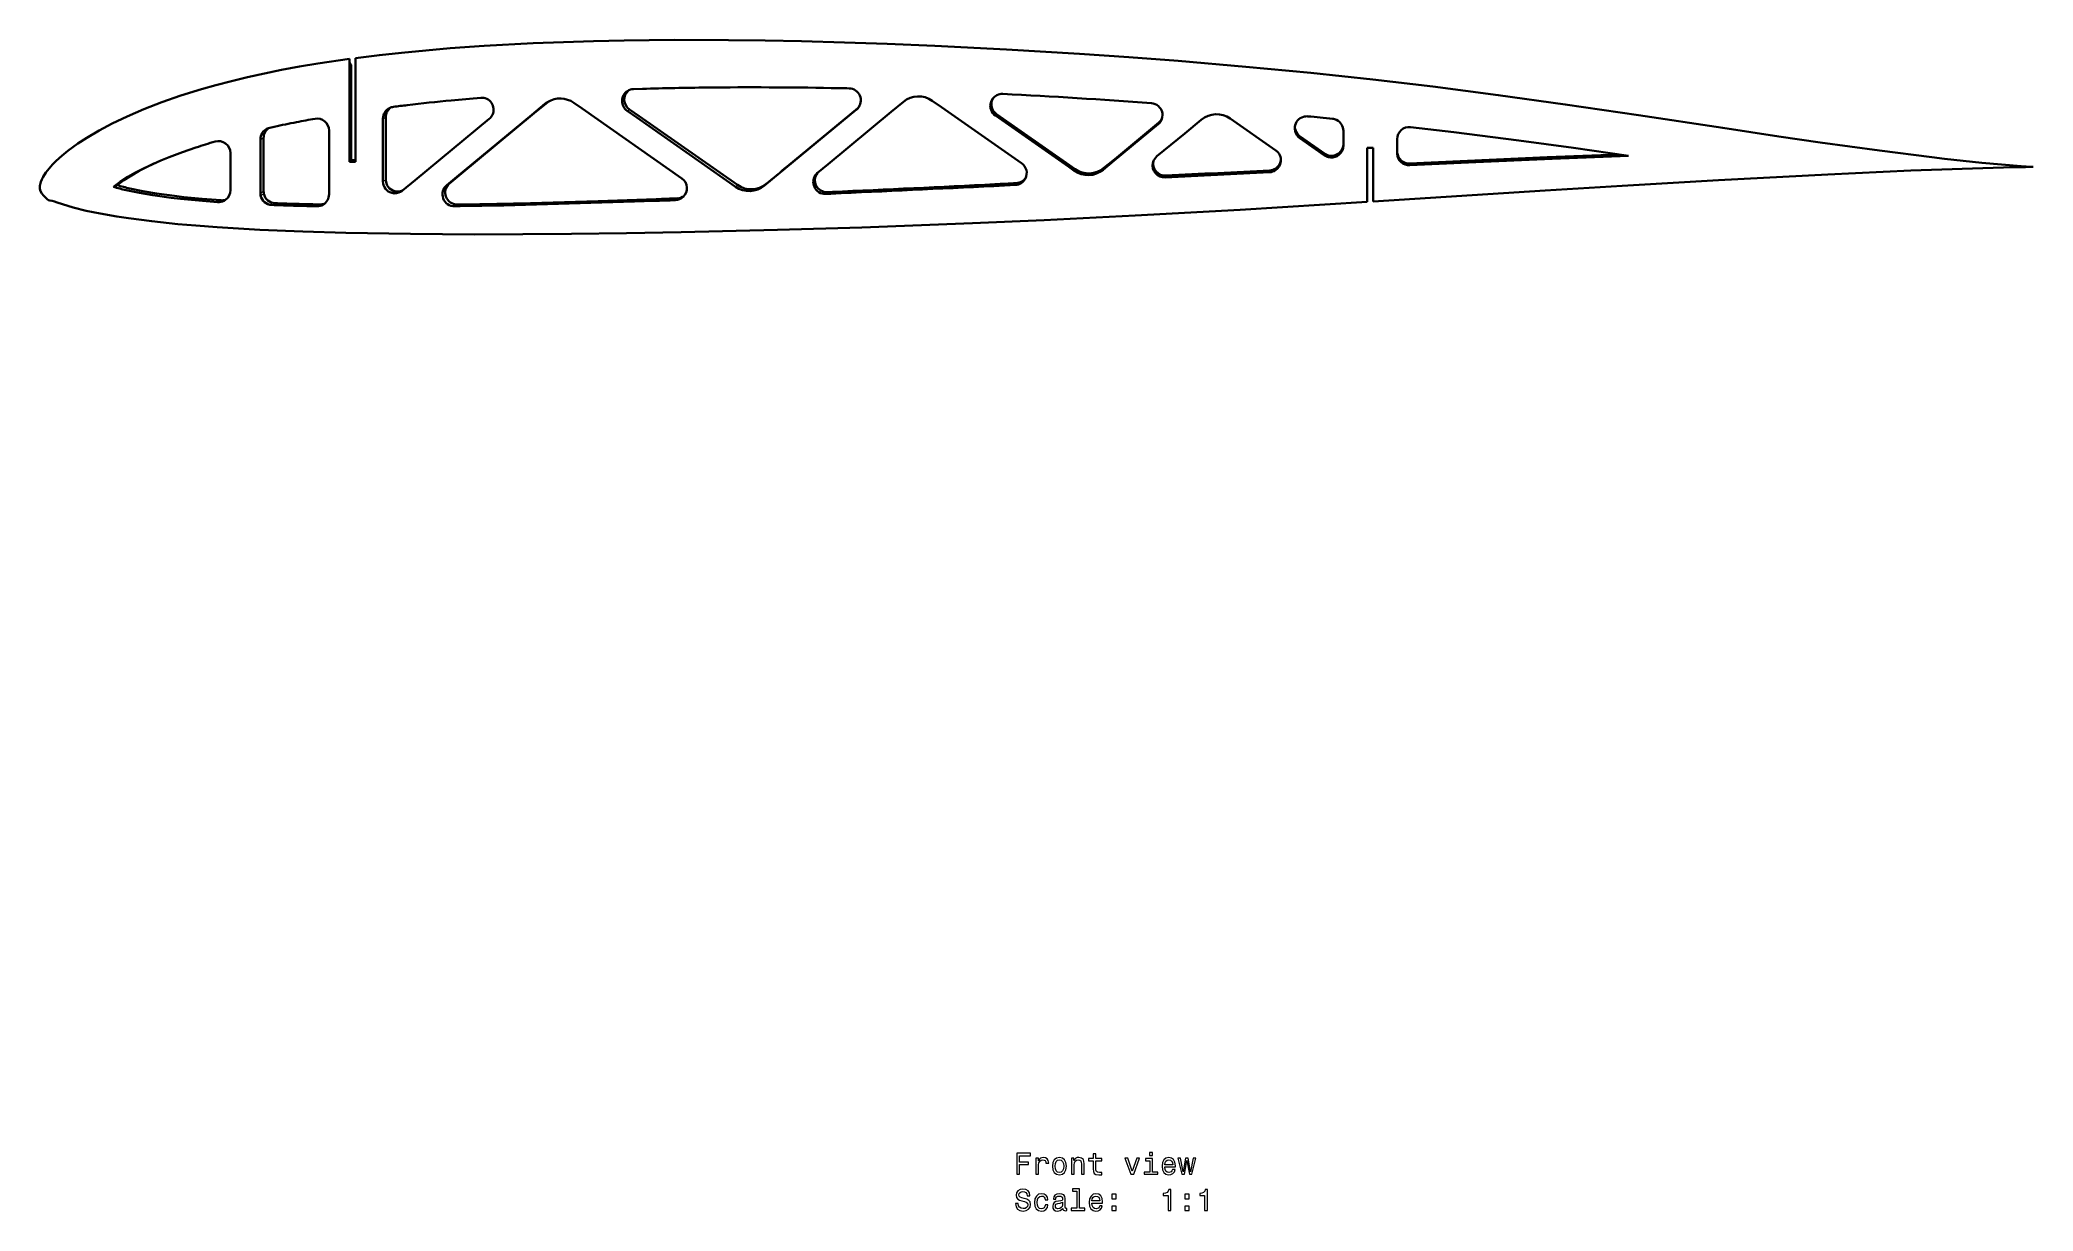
# Model space of a CAD drawing. Extents: x 44 to 376, y -30 to 165.
import ezdxf

# ---------------------------------------------------------------- set-up
doc = ezdxf.new("R2010")
doc.units = 0

msp = doc.modelspace()

# ---------------------------------------------------------------- linework, layer by layer
at = {"color": 7, "lineweight": 35, "ltscale": 0.42933}
msp.add_line((95.468651, 161.556046), (95.468651, 144.382843), dxfattribs=at)
at = {"color": 7, "lineweight": 35, "ltscale": 0.39741}
msp.add_line((95.717934, 160.541931), (95.717934, 144.645538), dxfattribs=at)
at = {"color": 7, "lineweight": 35, "ltscale": 0.432663}
msp.add_line((96.468651, 161.689377), (96.468651, 144.382843), dxfattribs=at)
at = {"color": 7, "lineweight": 35, "ltscale": 0.037312}
msp.add_line((144.325317, 156.559937), (142.833542, 156.513733), dxfattribs=at)
at = {"color": 7, "lineweight": 35, "ltscale": 0.07112}
msp.add_line((125.855476, 152.228317), (128.049011, 154.039734), dxfattribs=at)
at = {"color": 7, "lineweight": 35, "ltscale": 0.070879}
msp.add_line((126.261818, 152.480133), (128.447922, 154.2854), dxfattribs=at)
at = {"color": 7, "lineweight": 13, "ltscale": 0.011712}
msp.add_line((128.049011, 154.039734), (128.447922, 154.2854), dxfattribs=at)
at = {"color": 7, "lineweight": 35, "ltscale": 0.041576}
msp.add_line((134.234238, 153.278397), (132.871628, 154.231827), dxfattribs=at)
at = {"color": 7, "lineweight": 35}
for p, q in [((150.874985, 141.629944), (134.234238, 153.278397)), ((159.824768, 140.238861), (143.372131, 151.755585)), ((160.130798, 140.535324), (143.732086, 152.011246))]:
    msp.add_line(p, q, dxfattribs=at)
at = {"color": 7, "lineweight": 13, "ltscale": 0.011109}
msp.add_line((141.753967, 152.889435), (142.119781, 153.141708), dxfattribs=at)
at = {"color": 7, "lineweight": 35, "ltscale": 0.049397}
msp.add_line((141.753967, 152.889435), (143.372131, 151.755585), dxfattribs=at)
at = {"color": 7, "lineweight": 35, "ltscale": 0.049228}
msp.add_line((142.119781, 153.141708), (143.732086, 152.011246), dxfattribs=at)
at = {"color": 7, "lineweight": 35, "ltscale": 0.383623}
msp.add_line((179.992325, 153.1064), (168.163605, 143.331543), dxfattribs=at)
at = {"color": 7, "lineweight": 35, "ltscale": 0.382313}
msp.add_line((180.227509, 153.360397), (168.441986, 143.615509), dxfattribs=at)
at = {"color": 7, "lineweight": 13, "ltscale": 0.008654}
msp.add_line((179.992325, 153.1064), (180.227509, 153.360397), dxfattribs=at)
at = {"color": 7, "lineweight": 35, "ltscale": 0.002355}
msp.add_line((180.29866, 153.422104), (180.227509, 153.360397), dxfattribs=at)
at = {"color": 7, "lineweight": 35, "ltscale": 0.06614}
msp.add_line((187.808563, 154.388824), (185.768661, 152.704193), dxfattribs=at)
at = {"color": 7, "lineweight": 35, "ltscale": 0.047013}
msp.add_line((194.171967, 153.503082), (192.631134, 154.581161), dxfattribs=at)
at = {"color": 7, "lineweight": 35, "ltscale": 0.407298}
msp.add_line((207.51886, 144.160309), (194.171967, 153.503082), dxfattribs=at)
at = {"color": 7, "lineweight": 13, "ltscale": 0.007914}
msp.add_line((202.42009, 153.04274), (202.600296, 153.303009), dxfattribs=at)
at = {"color": 7, "lineweight": 35, "ltscale": 0.019458}
msp.add_line((82.924988, 150.241882), (82.164612, 150.075729), dxfattribs=at)
at = {"color": 7, "lineweight": 35, "ltscale": 0.226913}
msp.add_line((92.054031, 140.537109), (92.054031, 149.613617), dxfattribs=at)
at = {"color": 7, "lineweight": 13, "ltscale": 0.0137}
msp.add_line((101.037369, 151.577576), (101.524834, 151.827972), dxfattribs=at)
at = {"color": 7, "lineweight": 35, "ltscale": 0.261204}
msp.add_line((101.037369, 151.577576), (101.037369, 141.129425), dxfattribs=at)
at = {"color": 7, "lineweight": 35, "ltscale": 0.260286}
msp.add_line((101.524834, 151.827972), (101.524834, 141.41655), dxfattribs=at)
at = {"color": 7, "lineweight": 35, "ltscale": 0.400428}
msp.add_line((106.41954, 141.342529), (118.766731, 151.545197), dxfattribs=at)
at = {"color": 7, "lineweight": 35, "ltscale": 0.405962}
msp.add_line((113.337936, 141.884247), (125.855476, 152.228317), dxfattribs=at)
at = {"color": 7, "lineweight": 35, "ltscale": 0.404576}
msp.add_line((113.789993, 142.167801), (126.261818, 152.480133), dxfattribs=at)
at = {"color": 7, "lineweight": 35, "ltscale": 0.341142}
msp.add_line((185.768661, 152.704193), (175.249817, 144.01178), dxfattribs=at)
at = {"color": 7, "lineweight": 13, "ltscale": 0.007962}
msp.add_line((203.150558, 152.091675), (203.328918, 152.35553), dxfattribs=at)
at = {"color": 7, "lineweight": 35, "ltscale": 0.373168}
msp.add_line((215.379181, 143.531998), (203.150558, 152.091675), dxfattribs=at)
at = {"color": 7, "lineweight": 35, "ltscale": 0.371968}
msp.add_line((215.519379, 143.825073), (203.328918, 152.35553), dxfattribs=at)
at = {"color": 7, "lineweight": 35, "ltscale": 0.238807}
msp.add_line((230.281845, 150.65184), (222.918671, 144.566666), dxfattribs=at)
at = {"color": 7, "lineweight": 35, "ltscale": 0.23803}
msp.add_line((230.37233, 150.924835), (223.035034, 144.857086), dxfattribs=at)
at = {"color": 7, "lineweight": 13, "ltscale": 0.00719}
msp.add_line((230.281845, 150.65184), (230.37233, 150.924835), dxfattribs=at)
at = {"color": 7, "lineweight": 35, "ltscale": 0.08938}
msp.add_line((234.717758, 149.140594), (237.474823, 151.416702), dxfattribs=at)
at = {"color": 7, "lineweight": 35, "ltscale": 0.231958}
msp.add_line((249.899429, 146.286362), (242.298264, 151.60704), dxfattribs=at)
at = {"color": 7, "lineweight": 35, "ltscale": 0.061964}
msp.add_line((261.162018, 147.102539), (261.162018, 149.5811), dxfattribs=at)
at = {"color": 7, "lineweight": 35, "ltscale": 0.02844}
msp.add_line((80.601532, 148.130386), (80.601257, 146.992798), dxfattribs=at)
at = {"color": 7, "lineweight": 35, "ltscale": 0.194947}
msp.add_line((80.601257, 146.992798), (80.601257, 139.194916), dxfattribs=at)
at = {"color": 7, "lineweight": 13, "ltscale": 0.01502}
msp.add_line((80.601532, 148.130386), (81.144005, 148.388611), dxfattribs=at)
at = {"color": 7, "lineweight": 35, "ltscale": 0.028341}
msp.add_line((81.144005, 148.388611), (81.143486, 147.254974), dxfattribs=at)
at = {"color": 7, "lineweight": 35, "ltscale": 0.194273}
msp.add_line((81.143486, 147.254974), (81.143486, 139.484039), dxfattribs=at)
at = {"color": 7, "lineweight": 35, "ltscale": 0.150127}
msp.add_line((234.717758, 149.140594), (230.088852, 145.31514), dxfattribs=at)
at = {"color": 7, "lineweight": 13, "ltscale": 0.007061}
msp.add_line((253.410507, 148.851212), (253.440964, 149.132019), dxfattribs=at)
at = {"color": 7, "lineweight": 13, "ltscale": 0.007102}
msp.add_line((253.904282, 148.35614), (253.933365, 148.638733), dxfattribs=at)
at = {"color": 7, "lineweight": 35, "ltscale": 0.125808}
msp.add_line((258.027008, 145.470398), (253.904282, 148.35614), dxfattribs=at)
at = {"color": 7, "lineweight": 35, "ltscale": 0.125414}
msp.add_line((258.043579, 145.762619), (253.933365, 148.638733), dxfattribs=at)
at = {"color": 7, "lineweight": 13, "ltscale": 0.007224}
msp.add_line((261.064117, 146.485046), (261.07077, 146.773911), dxfattribs=at)
at = {"color": 7, "lineweight": 35, "ltscale": 0.001085}
msp.add_line((261.16153, 147.059128), (261.162018, 147.102539), dxfattribs=at)
at = {"color": 7, "lineweight": 35, "ltscale": 0.025}
msp.add_line((266.154816, 146.740738), (265.154816, 146.740738), dxfattribs=at)
at = {"color": 7, "lineweight": 35, "ltscale": 0.225518}
msp.add_line((265.154816, 137.720001), (265.154816, 146.740738), dxfattribs=at)
at = {"color": 7, "lineweight": 35, "ltscale": 0.223934}
msp.add_line((266.154816, 137.783386), (266.154816, 146.740738), dxfattribs=at)
at = {"color": 7, "lineweight": 35, "ltscale": 0.044649}
msp.add_line((270.145355, 148.189255), (270.145355, 146.403305), dxfattribs=at)
at = {"color": 7, "lineweight": 35, "ltscale": 0.015066}
msp.add_line((270.145355, 146.403305), (270.145447, 145.800674), dxfattribs=at)
at = {"color": 7, "lineweight": 35, "ltscale": 0.096229}
msp.add_line((75.612366, 143.519012), (75.609459, 139.669846), dxfattribs=at)
at = {"color": 7, "lineweight": 35, "ltscale": 0.058386}
msp.add_line((75.612366, 143.519012), (75.612366, 145.854462), dxfattribs=at)
at = {"color": 7, "lineweight": 35, "ltscale": 0.007106}
msp.add_line((95.468651, 144.508942), (95.717934, 144.645538), dxfattribs=at)
at = {"color": 7, "lineweight": 35, "ltscale": 0.0125}
for p, q in [((95.468651, 144.382843), (95.968651, 144.382843)), ((95.717934, 144.645538), (96.217934, 144.645538)), ((95.968651, 144.382843), (96.468651, 144.382843))]:
    msp.add_line(p, q, dxfattribs=at)
at = {"color": 7, "lineweight": 35, "ltscale": 0.006268}
msp.add_line((96.217934, 144.645538), (96.468651, 144.645538), dxfattribs=at)
at = {"color": 7, "lineweight": 35, "ltscale": 0.113989}
msp.add_line((164.647293, 140.42894), (168.163605, 143.331543), dxfattribs=at)
at = {"color": 7, "lineweight": 35, "ltscale": 0.05673}
msp.add_line((175.249817, 144.01178), (173.501282, 142.56543), dxfattribs=at)
at = {"color": 7, "lineweight": 35, "ltscale": 0.028008}
msp.add_line((216.297089, 142.889709), (215.379181, 143.531998), dxfattribs=at)
at = {"color": 7, "lineweight": 35, "ltscale": 0.027917}
msp.add_line((216.434509, 143.18512), (215.519379, 143.825073), dxfattribs=at)
at = {"color": 7, "lineweight": 13, "ltscale": 0.008145}
msp.add_line((216.297089, 142.889709), (216.434509, 143.18512), dxfattribs=at)
at = {"color": 7, "lineweight": 35, "ltscale": 0.058297}
msp.add_line((221.120667, 143.081787), (222.918671, 144.566666), dxfattribs=at)
at = {"color": 7, "lineweight": 13, "ltscale": 0.007987}
msp.add_line((221.120667, 143.081787), (221.242874, 143.376953), dxfattribs=at)
at = {"color": 7, "lineweight": 35, "ltscale": 0.058109}
msp.add_line((221.242874, 143.376953), (223.035034, 144.857086), dxfattribs=at)
at = {"color": 7, "lineweight": 35, "ltscale": 0.001971}
msp.add_line((229.529755, 144.572067), (229.511337, 144.495392), dxfattribs=at)
at = {"color": 7, "lineweight": 13, "ltscale": 0.007542}
msp.add_line((248.854813, 142.665344), (248.891617, 142.964767), dxfattribs=at)
at = {"color": 7, "lineweight": 13, "ltscale": 0.007499}
msp.add_line((249.849472, 142.989609), (249.883102, 143.287689), dxfattribs=at)
at = {"color": 7, "lineweight": 13, "ltscale": 0.007317}
msp.add_line((258.027008, 145.470398), (258.043579, 145.762619), dxfattribs=at)
at = {"color": 7, "lineweight": 13, "ltscale": 0.007336}
msp.add_line((258.659119, 145.176483), (258.673676, 145.469543), dxfattribs=at)
at = {"color": 7, "lineweight": 35, "ltscale": 0.001346}
msp.add_line((270.14621, 145.746857), (270.145447, 145.800674), dxfattribs=at)
at = {"color": 7, "lineweight": 13, "ltscale": 0.007546}
msp.add_line((272.231628, 143.812012), (272.216187, 144.113464), dxfattribs=at)
at = {"color": 7, "lineweight": 35, "ltscale": 0.011806}
msp.add_line((372.781067, 143.503143), (372.308838, 143.498947), dxfattribs=at)
at = {"color": 7, "lineweight": 13, "ltscale": 0.004072}
msp.add_line((373.667206, 143.541428), (373.830078, 143.544067), dxfattribs=at)
at = {"color": 7, "lineweight": 35, "ltscale": 0.002766}
msp.add_line((373.719421, 143.543701), (373.830078, 143.544067), dxfattribs=at)
at = {"color": 7, "lineweight": 35, "ltscale": 0.007265}
msp.add_line((375.87262, 143.565948), (376.16272, 143.548859), dxfattribs=at)
at = {"color": 7, "lineweight": 35, "ltscale": 0.01703}
msp.add_line((56.098228, 140.234467), (56.71859, 140.5159), dxfattribs=at)
at = {"color": 7, "lineweight": 35, "ltscale": 0.038856}
msp.add_line((92.054031, 140.537109), (92.05352, 138.98288), dxfattribs=at)
at = {"color": 7, "lineweight": 13, "ltscale": 0.014144}
msp.add_line((101.037369, 141.129425), (101.524834, 141.41655), dxfattribs=at)
at = {"color": 7, "lineweight": 35, "ltscale": 0.068878}
msp.add_line((106.41954, 141.342529), (104.293961, 139.589645), dxfattribs=at)
at = {"color": 7, "lineweight": 35, "ltscale": 0.053663}
msp.add_line((111.683907, 140.516113), (113.337936, 141.884247), dxfattribs=at)
at = {"color": 7, "lineweight": 13, "ltscale": 0.013537}
msp.add_line((111.683907, 140.516113), (112.142853, 140.803452), dxfattribs=at)
at = {"color": 7, "lineweight": 35, "ltscale": 0.05347}
msp.add_line((112.142853, 140.803452), (113.789993, 142.167801), dxfattribs=at)
at = {"color": 7, "lineweight": 13, "ltscale": 0.010652}
msp.add_line((159.824768, 140.238861), (160.130798, 140.535324), dxfattribs=at)
at = {"color": 7, "lineweight": 13, "ltscale": 0.010332}
msp.add_line((164.647293, 140.42894), (164.937225, 140.723465), dxfattribs=at)
at = {"color": 7, "lineweight": 35, "ltscale": 0.089486}
msp.add_line((206.478241, 140.537659), (202.903244, 140.35907), dxfattribs=at)
at = {"color": 7, "lineweight": 13, "ltscale": 0.008542}
msp.add_line((206.478241, 140.537659), (206.63826, 140.839569), dxfattribs=at)
at = {"color": 7, "lineweight": 13, "ltscale": 0.007859}
msp.add_line((231.456451, 141.788849), (231.549728, 142.08905), dxfattribs=at)
at = {"color": 7, "lineweight": 13, "ltscale": 0.015667}
msp.add_line((73.474243, 137.685349), (74.029457, 137.975937), dxfattribs=at)
at = {"color": 7, "lineweight": 13, "ltscale": 0.015362}
msp.add_line((80.601257, 139.194916), (81.143486, 139.484039), dxfattribs=at)
at = {"color": 7, "lineweight": 13, "ltscale": 0.015375}
msp.add_line((80.643906, 138.784592), (81.185936, 139.075134), dxfattribs=at)
at = {"color": 7, "lineweight": 13, "ltscale": 0.015257}
msp.add_line((82.515327, 137.203125), (83.049629, 137.498016), dxfattribs=at)
at = {"color": 7, "lineweight": 35, "ltscale": 0.018607}
msp.add_line((89.279182, 137.005783), (90.023338, 136.991302), dxfattribs=at)
at = {"color": 7, "lineweight": 35, "ltscale": 0.018543}
msp.add_line((89.789673, 137.300262), (90.531242, 137.285995), dxfattribs=at)
at = {"color": 7, "lineweight": 13, "ltscale": 0.01468}
msp.add_line((90.023338, 136.991302), (90.531242, 137.285995), dxfattribs=at)
at = {"color": 7, "lineweight": 13, "ltscale": 0.014067}
msp.add_line((102.525459, 139.200745), (103.005806, 139.493759), dxfattribs=at)
at = {"color": 7, "lineweight": 13, "ltscale": 0.01365}
msp.add_line((112.98317, 136.988144), (113.439835, 137.287445), dxfattribs=at)
at = {"color": 7, "lineweight": 35, "ltscale": 0.023236}
msp.add_line((112.98317, 136.988144), (113.912529, 137.001678), dxfattribs=at)
at = {"color": 7, "lineweight": 35, "ltscale": 0.023157}
msp.add_line((113.439835, 137.287445), (114.366035, 137.300873), dxfattribs=at)
at = {"color": 7, "lineweight": 13, "ltscale": 0.011193}
msp.add_line((149.810303, 138.006195), (150.1409, 138.308136), dxfattribs=at)
at = {"color": 7, "lineweight": 13, "ltscale": 0.010094}
msp.add_line((174.860931, 139.039368), (175.129486, 139.340881), dxfattribs=at)
at = {"color": 7, "lineweight": 35, "ltscale": 0.021197}
msp.add_line((174.860931, 139.039368), (175.707993, 139.077042), dxfattribs=at)
at = {"color": 7, "lineweight": 35, "ltscale": 0.021126}
msp.add_line((175.129486, 139.340881), (175.973679, 139.378387), dxfattribs=at)
at = {"color": 7, "lineweight": 35}
for points in [[(96.468651, 161.689377), (100.45076, 162.180801), (104.14563, 162.583694), (108.181526, 162.971451), (112.221992, 163.310272), (117.920143, 163.712906), (126.097603, 164.156998), (131.120605, 164.36145), (136.142288, 164.517258), (141.247253, 164.628891), (149.571686, 164.718781)], [(149.571686, 164.718781), (158.665131, 164.693665), (164.750488, 164.614487), (170.834686, 164.491989), (177.982101, 164.298615), (185.127441, 164.056793), (193.036438, 163.735199), (205.006622, 163.139572), (217.195663, 162.401077), (225.416901, 161.831207), (233.633911, 161.205261), (244.894882, 160.249435), (255.758102, 159.213348), (266.072632, 158.116974), (276.082092, 156.941559), (286.99472, 155.530426), (298.162537, 153.965637), (310.375732, 152.157623), (324.416626, 150.031815), (333.788452, 148.628952), (340.649445, 147.6315), (350.560211, 146.261536), (359.296814, 145.161163), (361.380188, 144.917816), (367.608978, 144.25), (370.867126, 143.944611), (374.149994, 143.681381), (375.87262, 143.565948)], [(50.189629, 147.435379), (51.684692, 148.416306), (53.71154, 149.605713), (55.906448, 150.761017), (58.39827, 151.951233), (61.160187, 153.145477), (64.164429, 154.311584), (67.360085, 155.421921), (70.805817, 156.495499), (73.192825, 157.173859), (75.816132, 157.863983), (78.453026, 158.503296), (81.283226, 159.132843), (84.125351, 159.710449), (87.153084, 160.270599), (90.190125, 160.779724), (95.468651, 161.556046)], [(272.362762, 150.168076), (279.606537, 149.314713), (290.429504, 147.941803), (299.521881, 146.707062), (308.708069, 145.401413)], [(44.144753, 141.445694), (44.390923, 141.904663), (44.862373, 142.631958), (45.378555, 143.302414), (45.945007, 143.941177), (46.550659, 144.547363), (47.514709, 145.409607), (48.5261, 146.225281), (50.189629, 147.435379)], [(62.651382, 144.024048), (64.015572, 144.614014), (65.401871, 145.17514), (67.61776, 146.006973), (69.867287, 146.780365)], [(56.098228, 140.234467), (57.248314, 141.066513), (58.491631, 141.864487), (59.779884, 142.607635), (61.114426, 143.301315), (62.651382, 144.024048)], [(56.71859, 140.5159), (57.864883, 141.345062), (59.103973, 142.140244), (60.38784, 142.880829), (61.717812, 143.572144), (62.940681, 144.152725)], [(266.154816, 137.783386), (294.787598, 139.610336), (307.64975, 140.406723), (323.732758, 141.347992), (341.959198, 142.302368), (355.780579, 142.920807), (371.213837, 143.464355), (373.555237, 143.537567), (373.719421, 143.543701)], [(307.041718, 145.641785), (295.123413, 145.15506), (272.216187, 144.113464)], [(308.708069, 145.401413), (295.983582, 144.887939), (283.227112, 144.324829), (272.231628, 143.812012)], [(43.845474, 140.366348), (43.991493, 141.047653), (44.144753, 141.445694)], [(43.894417, 139.696045), (43.95507, 139.495529), (44.154297, 139.120712), (44.440018, 138.767166), (44.953964, 138.283188), (45.135368, 138.133331), (45.287704, 138.024399)], [(58.231796, 139.664673), (60.427071, 139.214447), (62.679916, 138.83548), (65.73185, 138.414154), (67.262856, 138.235931), (70.357246, 137.931793), (73.474243, 137.685349)], [(58.839508, 139.947144), (61.027298, 139.498703), (63.272484, 139.121246), (66.313911, 138.70163), (67.83963, 138.524155), (70.923256, 138.221313), (74.029457, 137.975937)], [(45.287704, 138.024399), (45.526497, 137.957382), (45.876518, 137.873718), (46.283424, 137.758698), (46.709908, 137.624725), (49.376602, 136.807159), (51.53434, 136.25119), (53.896255, 135.760193), (56.650269, 135.28418), (58.624634, 134.985687), (62.503372, 134.478104), (66.82402, 134.026382), (69.853851, 133.764862), (73.393448, 133.502075), (80.515274, 133.079117), (87.67688, 132.770782), (94.848007, 132.556747), (105.627701, 132.364899), (116.295403, 132.300247)], [(113.912529, 137.001678), (121.180138, 137.135986), (128.450134, 137.3116), (142.9935, 137.759003), (146.226379, 137.872543)], [(114.366035, 137.300873), (125.633568, 137.52861), (136.905396, 137.8461), (146.570282, 138.172272)], [(116.295403, 132.300247), (124.386253, 132.319366), (132.488098, 132.383118), (141.621613, 132.502838), (150.754547, 132.665451), (166.829544, 133.045151), (180.88208, 133.468735), (199.347549, 134.151474), (211.287048, 134.673569), (226.473587, 135.430267), (243.965897, 136.415115), (265.154816, 137.720001)]]:
    msp.add_lwpolyline(points, dxfattribs=at)
at = {"color": 7, "lineweight": 13}
for points in [[(206.723083, -24.355293), (207.192108, -24.355293), (207.192108, -22.746504), (208.664734, -22.746504), (208.664734, -22.327915), (207.192108, -22.327915), (207.192108, -21.278925), (209.002625, -21.278925), (209.002625, -20.855293), (206.723083, -20.855293)], [(209.915451, -24.355293), (210.359253, -24.355293), (210.359253, -22.807022), (210.404648, -22.433823), (210.540817, -22.166533), (210.762711, -22.00515), (211.060257, -21.949673), (211.282166, -21.984976), (211.448593, -22.08584), (211.549454, -22.257311), (211.584763, -22.4893), (212.0336, -22.4893), (211.973083, -22.080797), (211.806656, -21.78829), (211.529282, -21.611778), (211.151047, -21.551258), (210.893829, -21.591604), (210.671936, -21.692469), (210.47525, -21.863939), (210.318909, -22.095928), (210.318909, -21.647079), (209.915451, -21.647079)], [(212.653931, -23.003708), (212.734619, -23.618982), (212.966599, -24.072872), (213.334763, -24.355293), (213.828995, -24.451115), (214.318192, -24.355293), (214.68634, -24.077915), (214.918335, -23.624025), (215.004074, -23.003708), (214.918335, -22.388435), (214.68634, -21.929501), (214.318192, -21.652122), (213.828995, -21.551258), (213.334763, -21.652122), (212.966599, -21.934544), (212.734619, -22.388435)], [(213.107819, -22.998665), (213.153198, -22.544775), (213.294418, -22.216965), (213.521362, -22.015236), (213.828995, -21.94463), (214.131592, -22.015236), (214.358536, -22.211922), (214.499741, -22.544775), (214.550171, -22.998665), (214.499741, -23.4576), (214.358536, -23.790451), (214.131592, -23.992182), (213.828995, -24.057743), (213.521362, -23.992182), (213.294418, -23.790451), (213.153198, -23.4576)], [(215.821075, -24.355293), (216.264877, -24.355293), (216.264877, -22.791893), (216.310257, -22.433823), (216.456512, -22.171576), (216.683456, -22.010193), (216.986053, -21.949673), (217.228134, -22.000107), (217.379425, -22.136272), (217.455078, -22.363218), (217.480286, -22.665812), (217.480286, -24.355293), (217.924103, -24.355293), (217.924103, -22.575033), (217.903931, -22.216965), (217.813141, -21.919415), (217.515594, -21.647079), (217.05162, -21.551258), (216.794418, -21.586561), (216.57756, -21.682383), (216.390961, -21.843765), (216.244705, -22.060625), (216.244705, -21.647079), (215.821075, -21.647079)], [(219.452194, -22.1161), (219.452194, -23.472729), (219.482452, -23.911489), (219.623657, -24.214083), (219.906082, -24.390596), (220.385193, -24.451115), (220.909683, -24.425898), (220.909683, -24.042614), (220.526398, -24.072872), (220.178421, -24.032526), (219.991821, -23.906446), (219.911133, -23.69463), (219.895996, -23.397079), (219.895996, -22.1161), (220.909683, -22.1161), (220.909683, -21.737858), (219.895996, -21.737858), (219.895996, -20.946072), (219.452194, -20.946072), (219.452194, -21.737858), (218.685623, -21.737858), (218.685623, -22.1161)], [(225.741104, -24.355293), (226.210114, -24.355293), (227.198593, -21.647079), (226.739655, -21.647079), (225.978134, -23.830797), (225.201477, -21.647079), (224.737503, -21.647079)], [(229.321793, -23.982094), (229.321793, -21.737858), (228.182022, -21.737858), (228.182022, -22.1161), (228.877991, -22.1161), (228.877991, -23.982094), (227.970215, -23.982094), (227.970215, -24.355293), (230.239655, -24.355293), (230.239655, -23.982094)], [(229.336914, -20.734257), (228.867905, -20.734257), (228.867905, -21.238579), (229.336914, -21.238579)], [(231.389511, -23.129789), (233.164734, -23.129789), (233.169769, -22.923018), (233.089081, -22.343046), (232.867188, -21.909328), (232.51416, -21.647079), (232.045135, -21.551258), (231.586197, -21.652122), (231.23317, -21.934544), (231.006226, -22.393478), (230.925537, -22.998665), (231.00119, -23.618982), (231.228134, -24.072872), (231.576111, -24.355293), (232.029999, -24.451115), (232.42337, -24.385553), (232.74614, -24.214083), (232.98317, -23.941748), (233.119339, -23.578636), (232.680573, -23.578636), (232.589798, -23.780365), (232.458679, -23.931662), (232.08548, -24.0527), (231.798019, -23.997225), (231.581161, -23.820711), (231.439941, -23.533247), (231.389511, -23.144918)], [(231.389511, -22.75659), (231.444992, -22.408607), (231.581161, -22.151403), (231.787933, -21.995064), (232.060272, -21.939587), (232.32756, -21.995064), (232.534332, -22.151403), (232.6604, -22.408607), (232.705795, -22.75659)], [(234.677704, -24.355293), (235.081161, -22.055582), (235.484619, -24.355293), (235.908249, -24.355293), (236.573944, -21.647079), (236.145279, -21.647079), (235.696426, -23.946793), (235.298019, -21.647079), (234.859253, -21.647079), (234.460846, -23.946793), (234.011993, -21.647079), (233.588364, -21.647079), (234.254059, -24.355293)], [(206.960114, -29.247223), (206.50119, -29.247223), (206.602051, -29.781805), (206.854218, -30.175177), (207.242538, -30.412209), (207.767029, -30.497944), (208.286484, -30.417252), (208.67482, -30.195351), (208.921936, -29.847368), (209.012711, -29.388433), (208.937057, -28.97489), (208.72525, -28.707598), (208.382309, -28.531086), (207.92337, -28.399961), (207.529999, -28.30414), (207.272797, -28.193188), (207.126541, -28.031805), (207.081161, -27.779644), (207.126541, -27.552698), (207.257675, -27.381229), (207.459396, -27.265236), (207.736771, -27.22489), (208.019196, -27.275322), (208.241104, -27.411488), (208.38736, -27.638433), (208.457962, -27.946072), (208.916885, -27.946072), (208.916885, -27.935984), (208.836197, -27.461922), (208.599167, -27.108894), (208.225967, -26.886993), (207.721649, -26.811344), (207.267761, -26.886993), (206.914734, -27.098808), (206.68779, -27.426619), (206.607086, -27.85025), (206.672653, -28.228491), (206.864304, -28.485697), (207.166885, -28.657166), (207.580429, -28.78829), (207.988937, -28.904284), (208.29657, -29.015234), (208.48317, -29.176619), (208.548737, -29.438866), (208.48822, -29.706158), (208.331879, -29.907887), (208.094849, -30.033966), (207.787201, -30.074312), (207.444275, -30.018837), (207.182022, -29.857454), (207.015594, -29.595205)], [(211.473801, -28.591604), (211.912567, -28.591604), (211.821793, -28.188145), (211.604935, -27.870422), (211.267029, -27.673737), (210.828278, -27.598087), (210.344131, -27.698952), (209.975967, -27.981373), (209.743988, -28.440308), (209.663284, -29.05558), (209.738937, -29.665812), (209.965881, -30.119701), (210.323944, -30.402122), (210.813141, -30.497944), (211.246857, -30.422295), (211.584763, -30.21048), (211.816742, -29.877626), (211.917618, -29.433823), (211.493988, -29.433823), (211.418335, -29.716244), (211.277115, -29.928059), (211.075394, -30.059183), (210.828278, -30.099529), (210.52063, -30.033966), (210.298737, -29.832237), (210.162567, -29.504429), (210.117172, -29.040451), (210.162567, -28.586561), (210.303772, -28.258751), (210.530731, -28.057022), (210.828278, -27.986416), (211.090515, -28.031805), (211.287201, -28.1478), (211.418335, -28.339443)], [(214.393829, -30.049097), (214.393829, -30.064226), (214.419052, -30.235697), (214.494705, -30.356733), (214.812424, -30.452555), (215.05954, -30.412209), (215.05954, -30.069269), (214.953629, -30.084398), (214.812424, -30.018837), (214.787201, -29.817108), (214.787201, -28.415091), (214.726685, -28.057022), (214.550171, -27.804861), (214.242538, -27.653564), (213.808823, -27.598087), (213.385193, -27.658607), (213.07251, -27.830076), (212.875824, -28.097368), (212.810257, -28.450394), (212.810257, -28.480652), (213.208679, -28.480652), (213.243988, -28.268837), (213.354935, -28.11754), (213.536484, -28.026762), (213.793686, -27.991459), (214.040817, -28.016676), (214.217331, -28.092323), (214.323227, -28.223448), (214.358536, -28.405005), (214.338364, -28.616819), (214.257675, -28.722727), (214.055939, -28.773159), (213.677704, -28.813505), (213.243988, -28.904284), (212.93634, -29.065666), (212.754791, -29.317829), (212.69931, -29.691027), (212.749741, -30.02388), (212.906082, -30.270998), (213.158249, -30.42734), (213.506226, -30.482815), (213.97525, -30.376905)], [(214.343399, -29.453995), (214.282883, -29.716244), (214.121506, -29.917973), (213.879425, -30.049097), (213.581879, -30.094486), (213.390228, -30.069269), (213.254074, -29.988577), (213.168335, -29.847368), (213.143112, -29.650682), (213.163284, -29.474169), (213.243988, -29.348087), (213.566742, -29.206877), (213.97525, -29.146358), (214.343399, -29.025322)], [(216.703629, -27.154284), (216.703629, -30.028923), (215.790817, -30.028923), (215.790817, -30.402122), (218.055222, -30.402122), (218.055222, -30.028923), (217.147446, -30.028923), (217.147446, -26.781086), (216.007675, -26.781086), (216.007675, -27.154284)], [(219.245422, -29.176619), (221.02063, -29.176619), (221.025681, -28.969847), (220.944992, -28.389875), (220.723083, -27.956158), (220.370056, -27.693909), (219.901047, -27.598087), (219.442108, -27.698952), (219.089081, -27.981373), (218.862137, -28.440308), (218.781448, -29.045494), (218.857086, -29.665812), (219.084045, -30.119701), (219.432022, -30.402122), (219.88591, -30.497944), (220.279282, -30.432383), (220.602051, -30.260912), (220.839081, -29.988577), (220.97525, -29.625465), (220.536484, -29.625465), (220.445709, -29.827194), (220.31459, -29.978491), (219.941391, -30.099529), (219.653931, -30.044054), (219.437057, -29.86754), (219.295853, -29.580076), (219.245422, -29.191748)], [(219.245422, -28.803419), (219.300903, -28.455437), (219.437057, -28.198233), (219.643829, -28.041893), (219.916168, -27.986416), (220.183456, -28.041893), (220.390228, -28.198233), (220.516312, -28.455437), (220.561707, -28.803419)], [(222.589081, -28.445351), (223.285049, -28.445351), (223.285049, -27.693909), (222.589081, -27.693909)], [(222.589081, -30.402122), (223.285049, -30.402122), (223.285049, -29.650682), (222.589081, -29.650682)], [(231.954361, -30.402122), (232.413284, -30.402122), (232.413284, -26.876907), (232.070343, -26.876907), (231.979568, -27.184544), (231.798019, -27.391315), (231.52063, -27.512352), (231.13736, -27.552698), (231.13736, -27.910769), (231.954361, -27.910769)], [(234.73317, -28.445351), (235.429138, -28.445351), (235.429138, -27.693909), (234.73317, -27.693909)], [(234.73317, -30.402122), (235.429138, -30.402122), (235.429138, -29.650682), (234.73317, -29.650682)], [(238.026398, -30.402122), (238.485336, -30.402122), (238.485336, -26.876907), (238.142395, -26.876907), (238.05162, -27.184544), (237.870056, -27.391315), (237.592682, -27.512352), (237.209396, -27.552698), (237.209396, -27.910769), (238.026398, -27.910769)]]:
    msp.add_lwpolyline(points, close=True, dxfattribs=at)
at = {"color": 7, "lineweight": 35}
for centre, radius, start, end in [((108.211029, 167.481705), 14.291194, 206.922046, 209.051645), ((143.262543, 154.768173), 1.987812, 129.761819, 234.907858), ((142.898499, 154.522278), 1.992518, 91.868107, 123.425712), ((161.413925, -430.800293), 587.608883, 90.622328, 91.666487), ((162.566254, -576.170227), 732.983828, 88.965932, 90.588977), ((165.320862, -442.634399), 599.420922, 88.714568, 88.99884), ((178.721527, 154.642548), 1.994387, 317.295847, 88.670923), ((103.030357, 151.577606), 1.99285, 116.836232, 180.000801), ((103.512817, 151.827637), 1.987887, 124.717041, 179.99032), ((103.031914, 151.575455), 1.995349, 97.306707, 116.848322), ((137.85553, -121.650749), 277.431783, 96.784395, 97.26369), ((144.848801, -181.231232), 337.42136, 95.514697, 96.768406), ((145.2202, -184.825317), 341.034691, 94.689952, 95.518775), ((117.498238, 153.081955), 1.992556, 335.224624, 94.673361), ((130.587692, 150.963577), 3.98843, 121.596041, 129.53201), ((130.979416, 151.216003), 3.978651, 124.95047, 129.514293), ((130.586624, 150.964432), 3.987157, 55.033498, 121.589429), ((142.898743, 154.521362), 1.993423, 123.417407, 234.950766), ((178.713394, 154.654266), 2.007865, 309.565217, 317.207232), ((190.346329, 151.313797), 3.987014, 55.035684, 129.532297), ((204.28775, 153.724945), 1.988342, 144.966298, 200.065752), ((204.307419, 153.736252), 2.010801, 200.17595, 234.875838), ((204.459503, 153.984436), 1.980135, 149.456164, 200.128726), ((204.483322, 153.997208), 2.007007, 200.236958, 234.885961), ((204.29007, 153.727112), 1.988978, 87.077979, 145.055883), ((146.607117, -972.394287), 1129.587463, 85.809169, 87.067734), ((229.003845, 152.166763), 2.012587, 48.819433, 85.669273), ((229.013596, 152.186905), 1.990984, 341.944564, 48.64902), ((82.594673, 148.129425), 1.993046, 115.033308, 179.972602), ((83.131706, 148.386688), 1.987627, 123.663676, 179.944339), ((82.595123, 148.131226), 1.991595, 102.483963, 115.066872), ((122.1576, -31.534706), 185.962205, 101.012597, 102.179254), ((122.907341, -35.354683), 189.855128, 100.069518, 101.014475), ((90.060867, 149.613586), 1.993223, 0.000824, 100.066007), ((117.489357, 153.088104), 2.003078, 309.621563, 335.171473), ((229.015289, 152.185562), 1.989063, 309.550027, 341.966178), ((229.109818, 152.452591), 1.981884, 309.569841, 337.865669), ((240.011673, 148.340302), 3.987499, 55.00948, 129.509635), ((255.041519, 149.987762), 1.987906, 173.608601, 214.870706), ((255.044601, 149.989273), 1.990639, 105.522263, 173.66133), ((255.064926, 150.265381), 1.980316, 177.639109, 214.911182), ((255.046768, 149.97818), 2.001838, 84.502001, 105.49723), ((156.86319, -864.891052), 1021.609399, 84.241395, 84.474168), ((259.167328, 149.571777), 2.001134, 64.242464, 84.217284), ((259.170715, 149.581055), 1.99128, 0.001342, 64.214652), ((272.137177, 148.189087), 1.99188, 83.496187, 179.99521), ((99.621246, 56.176781), 95.364172, 106.169888, 108.180033), ((73.619202, 145.854385), 1.99325, 0.001803, 106.186752), ((248.758987, 144.655975), 1.989703, 353.83858, 55.027723), ((255.052536, 149.995117), 2.001192, 214.862865, 234.985285), ((255.079544, 150.275299), 1.998018, 214.904078, 234.994124), ((259.170471, 147.101059), 1.991375, 255.120779, 341.980142), ((259.183929, 147.386642), 1.983873, 255.096101, 342.009196), ((259.161285, 147.103226), 2.000757, 342.002615, 358.737281), ((259.170624, 147.390121), 1.997564, 342.032206, 355.49461), ((-1296.943481, 1915.892822), 2299.635023, 309.472006, 309.585219), ((206.37587, 142.527359), 1.993219, 333.067736, 55.009374), ((218.582581, 146.15741), 3.987669, 235.030173, 309.530312), ((218.712448, 146.445038), 3.976975, 235.05509, 309.51439), ((231.356125, 143.777893), 1.991686, 167.679122, 272.887269), ((231.359879, 143.776718), 1.995476, 160.935294, 167.668945), ((231.449509, 144.070709), 1.984291, 167.641188, 272.894802), ((231.360397, 143.77655), 1.996021, 129.571311, 160.935376), ((1865.445801, -32034.884766), 32218.431685, 92.876011, 92.90689), ((248.75145, 144.67009), 2.007455, 272.952156, 303.160545), ((248.788406, 144.965332), 2.003252, 272.953405, 303.125489), ((248.760147, 144.653015), 1.988316, 303.219319, 353.91969), ((248.799271, 144.945374), 1.980521, 303.177556, 349.652712), ((259.173981, 147.110519), 2.001395, 235.034176, 255.092925), ((259.188629, 147.400482), 1.998423, 235.042331, 255.06779), ((272.121979, 146.095795), 1.984647, 185.163932, 272.721268), ((272.137177, 145.801514), 1.9918, 181.572632, 272.717518), ((368.645538, 573.740723), 430.257485, 270.550722, 271.001085), ((374.760986, 255.047455), 111.507223, 269.521666, 270.720255), ((46.19043, 140.219955), 2.349633, 176.427543, 181.634309), ((46.208771, 140.193497), 2.367375, 180.981671, 192.130725), ((64.879745, 168.884491), 29.966057, 252.959181, 257.182533), ((65.473297, 168.970932), 29.771784, 252.898515, 257.125398), ((73.617668, 139.672714), 1.99179, 307.73877, 359.917578), ((103.030998, 141.129089), 1.993518, 179.990402, 255.309879), ((103.512856, 141.415817), 1.987866, 179.978722, 255.221497), ((103.509651, 141.409454), 1.980833, 255.26424, 293.394973), ((103.029686, 141.125168), 1.989029, 301.486814, 309.466381), ((112.955254, 138.981171), 1.993168, 129.633767, 270.802681), ((113.412323, 139.274673), 1.98731, 129.705702, 270.793126), ((149.732239, 139.997086), 1.992969, 312.86202, 55.014165), ((162.111069, 143.505051), 3.986882, 235.00833, 309.505364), ((162.410248, 143.79245), 3.975514, 235.014396, 309.467894), ((174.77272, 141.03064), 1.993167, 136.864082, 272.536375), ((175.041885, 141.326401), 1.987367, 142.639772, 272.526478), ((174.771881, 141.03064), 1.992474, 129.620134, 136.84773), ((-113.978256, 6569.109375), 6436.554848, 272.579548, 272.821897), ((-113.462532, 6548.606445), 6415.760145, 272.585682, 272.82799), ((142.948746, 1361.155396), 1221.976696, 272.820401, 272.987611), ((206.37706, 142.527008), 1.991956, 272.911953, 333.0615), ((206.534836, 142.821564), 1.984725, 272.987085, 328.238705), ((1851.164795, -31829.052734), 32011.843969, 92.869064, 92.900244), ((73.615883, 139.675201), 1.994885, 265.928365, 297.692289), ((74.170616, 139.961807), 1.990882, 265.93402, 288.671597), ((73.616135, 139.674652), 1.994271, 297.693252, 307.739627), ((82.597977, 139.195084), 1.996725, 180.005022, 191.863665), ((82.594269, 139.194489), 1.992892, 191.868815, 267.729861), ((83.135948, 139.484207), 1.99246, 180.004967, 191.847832), ((83.130379, 139.483093), 1.986695, 191.849485, 267.670486), ((94.640404, 444.82486), 307.860617, 267.742825, 268.32863), ((94.266472, 415.044891), 277.77344, 267.685697, 268.332625), ((97.606804, 547.467407), 410.546058, 268.332619, 268.837718), ((98.052635, 546.433716), 409.216858, 268.338008, 268.842998), ((90.060707, 138.982544), 1.991592, 268.925001, 300.239472), ((90.567703, 139.271957), 1.98629, 268.948292, 291.79871), ((90.060448, 138.984238), 1.993119, 300.221488, 359.960694), ((103.02919, 141.125534), 1.989599, 255.334181, 301.49359), ((100.443657, 1413.266968), 1276.215925, 272.055857, 272.216872), ((114.428032, 1029.379883), 891.787111, 272.065529, 272.295105), ((149.733444, 139.995926), 1.991216, 272.211879, 312.85938), ((150.061874, 140.290009), 1.983451, 272.283343, 306.485147)]:
    msp.add_arc(centre, radius, start, end, dxfattribs=at)

doc.saveas('drawing.dxf')
